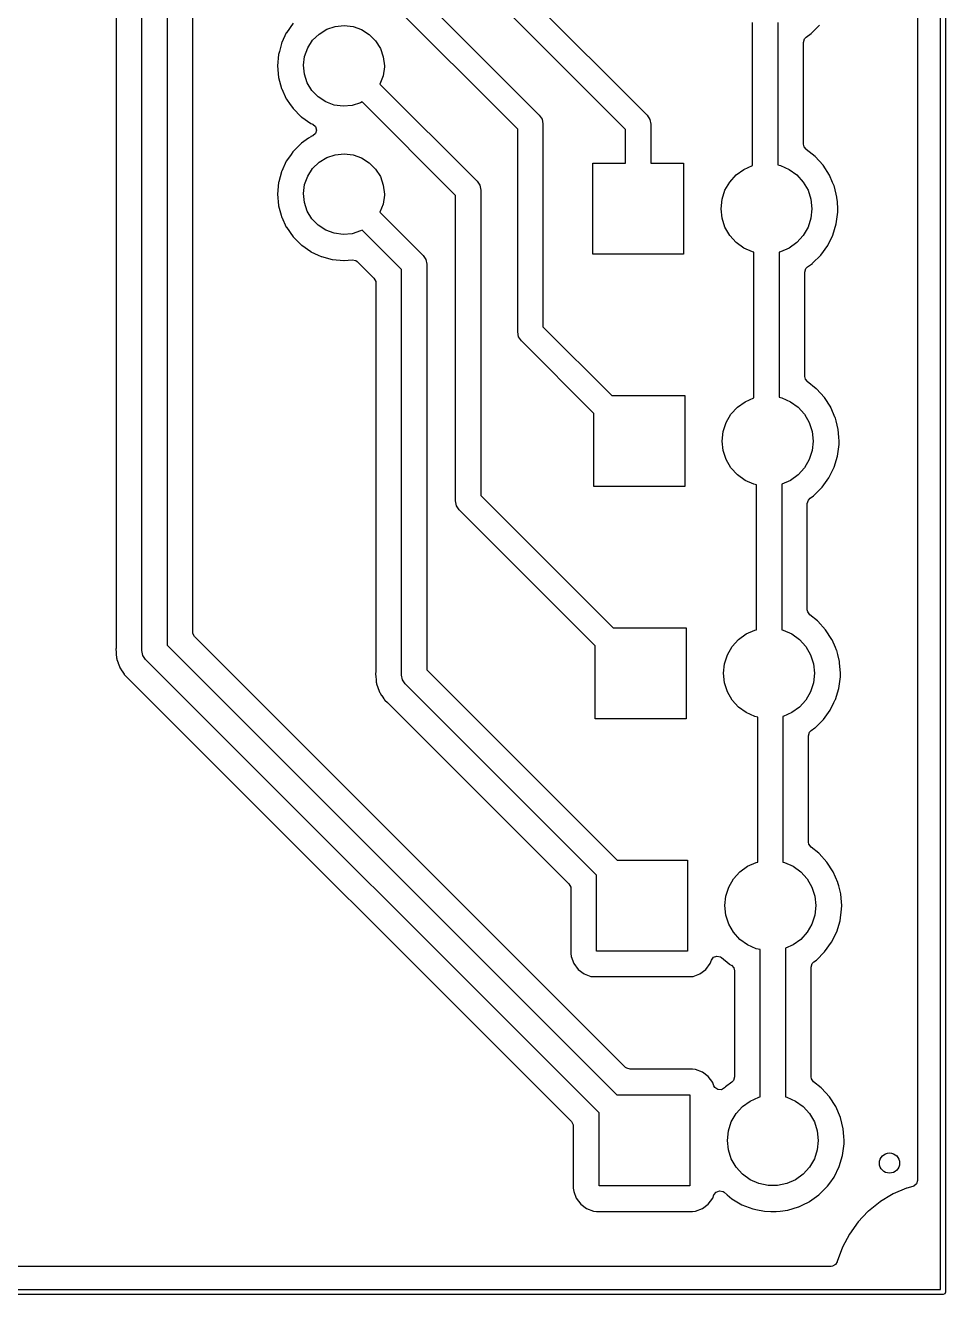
# Model space of a CAD drawing. Extents: x 10 to 287, y -200 to -10.
# Drawn here: x 159.62 to 177.84, y -125.23 to -100.1 of the extents above; entities that cross this region are included whole.
import ezdxf

# ---------------------------------------------------------------- set-up
doc = ezdxf.new("R2010")
doc.units = 0
doc.layers.add('BLACK', color=7, linetype='CONTINUOUS')

msp = doc.modelspace()

# ---------------------------------------------------------------- linework, layer by layer
at = {"layer": 'BLACK', "linetype": 'CONTINUOUS'}
for p, q in [((177.74, -125.135), (177.74, -55.285)), ((177.84, -55.235), (177.84, -125.185)), ((177.281, -57.4262), (177.281, -122.973)), ((161.93, -112.48), (161.93, -84.4436)), ((162.43, -84.34), (162.43, -112.376)), ((162.939, -112.114), (162.939, -84.4071)), ((161.421, -84.7064), (161.421, -112.413)), ((166.463, -96.4099), (171.932, -101.878)), ((171.505, -102.159), (165.962, -96.6154)), ((166.644, -98.7201), (169.797, -101.873)), ((169.37, -102.154), (166.288, -99.0719)), ((174.02, -102.873), (174.02, -100.042)), ((174.52, -100.042), (174.52, -102.863)), ((164.79, -100.248), (164.703, -100.436)), ((164.792, -100.243), (164.79, -100.248)), ((164.79, -100.248), (164.79, -100.248)), ((164.924, -100.056), (164.792, -100.243)), ((165.31, -100.394), (165.437, -100.27)), ((165.437, -100.27), (165.589, -100.176)), ((165.589, -100.176), (165.758, -100.119)), ((165.758, -100.119), (165.936, -100.1)), ((165.936, -100.1), (166.113, -100.121)), ((166.113, -100.121), (166.281, -100.181)), ((166.281, -100.181), (166.431, -100.277)), ((166.431, -100.277), (166.557, -100.403)), ((175.081, -100.331), (175.178, -100.262)), ((175.178, -100.262), (175.182, -100.259)), ((175.178, -100.262), (175.178, -100.262)), ((175.182, -100.259), (175.346, -100.096)), ((164.694, -100.456), (164.652, -100.614)), ((164.696, -100.451), (164.694, -100.456)), ((164.694, -100.456), (164.694, -100.456)), ((164.703, -100.436), (164.696, -100.451)), ((165.152, -100.712), (165.213, -100.544)), ((165.213, -100.544), (165.31, -100.394)), ((166.557, -100.403), (166.651, -100.554)), ((175.028, -100.434), (175.049, -100.366)), ((175.028, -102.453), (175.028, -100.434)), ((175.049, -100.366), (175.081, -100.331)), ((164.636, -100.672), (164.617, -100.9)), ((164.652, -100.614), (164.636, -100.672)), ((165.13, -100.889), (165.152, -100.712)), ((166.651, -100.554), (166.71, -100.723)), ((166.71, -100.723), (166.73, -100.9)), ((164.617, -100.9), (164.636, -101.128)), ((165.147, -101.066), (165.13, -100.889)), ((166.73, -100.922), (166.705, -101.099)), ((166.73, -100.9), (166.73, -100.922)), ((164.636, -101.128), (164.696, -101.349)), ((165.204, -101.236), (165.147, -101.066)), ((165.296, -101.388), (165.204, -101.236)), ((166.705, -101.099), (166.644, -101.26)), ((166.644, -101.26), (168.567, -103.183)), ((164.696, -101.349), (164.698, -101.354)), ((164.698, -101.354), (164.698, -101.354)), ((164.698, -101.354), (164.79, -101.552)), ((164.79, -101.552), (164.79, -101.552)), ((164.79, -101.552), (164.792, -101.557)), ((165.42, -101.516), (165.296, -101.388)), ((165.569, -101.614), (165.42, -101.516)), ((164.792, -101.557), (164.866, -101.662)), ((164.866, -101.662), (164.911, -101.726)), ((164.911, -101.726), (164.924, -101.744)), ((164.924, -101.744), (165.086, -101.906)), ((165.736, -101.676), (165.569, -101.614)), ((165.913, -101.7), (165.736, -101.676)), ((166.091, -101.684), (165.913, -101.7)), ((166.26, -101.629), (166.091, -101.684)), ((166.288, -101.612), (166.26, -101.629)), ((168.14, -103.464), (166.288, -101.612)), ((165.086, -101.906), (165.09, -101.909)), ((165.09, -101.909), (165.09, -101.909)), ((165.09, -101.909), (165.095, -101.913)), ((165.095, -101.913), (165.273, -102.038)), ((165.273, -102.038), (165.278, -102.04)), ((165.278, -102.04), (165.278, -102.04)), ((165.278, -102.04), (165.312, -102.056)), ((165.312, -102.056), (165.366, -102.103)), ((169.797, -101.873), (169.851, -101.954)), ((169.851, -101.954), (169.87, -102.05)), ((169.87, -102.05), (169.87, -106.066)), ((171.932, -101.878), (171.986, -101.959)), ((171.986, -101.959), (172.005, -102.055)), ((172.005, -102.055), (172.005, -102.83)), ((165.273, -102.302), (165.232, -102.331)), ((165.278, -102.3), (165.273, -102.302)), ((165.312, -102.284), (165.278, -102.3)), ((165.278, -102.3), (165.278, -102.3)), ((165.365, -102.239), (165.312, -102.284)), ((165.385, -102.171), (165.365, -102.239)), ((165.366, -102.103), (165.385, -102.171)), ((169.37, -106.17), (169.37, -102.154)), ((171.505, -102.83), (171.505, -102.159)), ((165.086, -102.434), (164.924, -102.596)), ((165.09, -102.431), (165.086, -102.434)), ((165.232, -102.331), (165.09, -102.431)), ((165.09, -102.431), (165.09, -102.431)), ((175.039, -102.504), (175.028, -102.453)), ((175.079, -102.551), (175.039, -102.504)), ((175.077, -102.553), (175.079, -102.551)), ((175.255, -102.693), (175.077, -102.553)), ((164.79, -102.788), (164.698, -102.986)), ((164.792, -102.783), (164.79, -102.788)), ((164.79, -102.788), (164.79, -102.788)), ((164.884, -102.652), (164.792, -102.783)), ((164.921, -102.6), (164.884, -102.652)), ((164.924, -102.596), (164.921, -102.6)), ((164.921, -102.6), (164.921, -102.6)), ((165.31, -102.934), (165.437, -102.81)), ((165.437, -102.81), (165.589, -102.716)), ((165.589, -102.716), (165.758, -102.659)), ((165.758, -102.659), (165.936, -102.64)), ((165.936, -102.64), (166.113, -102.661)), ((166.113, -102.661), (166.281, -102.721)), ((166.281, -102.721), (166.431, -102.817)), ((175.259, -102.696), (175.255, -102.693)), ((175.255, -102.693), (175.255, -102.693)), ((175.415, -102.868), (175.259, -102.696)), ((164.694, -102.996), (164.641, -103.195)), ((164.696, -102.991), (164.694, -102.996)), ((164.694, -102.996), (164.694, -102.996)), ((164.698, -102.986), (164.696, -102.991)), ((165.213, -103.084), (165.31, -102.934)), ((166.431, -102.817), (166.557, -102.943)), ((166.557, -102.943), (166.651, -103.094)), ((170.855, -104.63), (170.855, -102.83)), ((170.855, -102.83), (171.505, -102.83)), ((172.005, -102.83), (172.655, -102.83)), ((172.655, -102.83), (172.655, -104.63)), ((173.567, -103.201), (173.693, -103.061)), ((173.693, -103.061), (173.845, -102.951)), ((173.845, -102.951), (174.017, -102.874)), ((174.017, -102.874), (174.02, -102.873)), ((174.52, -102.863), (174.573, -102.874)), ((174.573, -102.874), (174.745, -102.951)), ((174.745, -102.951), (174.897, -103.061)), ((174.897, -103.061), (175.023, -103.201)), ((175.541, -103.062), (175.415, -102.868)), ((164.636, -103.212), (164.617, -103.44)), ((164.641, -103.195), (164.636, -103.212)), ((165.13, -103.429), (165.152, -103.252)), ((165.152, -103.252), (165.213, -103.084)), ((166.651, -103.094), (166.71, -103.263)), ((166.71, -103.263), (166.73, -103.44)), ((168.567, -103.183), (168.567, -103.183)), ((168.567, -103.183), (168.621, -103.264)), ((168.621, -103.264), (168.64, -103.36)), ((173.473, -103.364), (173.567, -103.201)), ((175.023, -103.201), (175.117, -103.364)), ((175.543, -103.067), (175.541, -103.062)), ((175.603, -103.207), (175.543, -103.067)), ((175.543, -103.067), (175.543, -103.067)), ((175.633, -103.275), (175.603, -103.207)), ((175.634, -103.28), (175.633, -103.275)), ((175.639, -103.298), (175.634, -103.28)), ((175.634, -103.28), (175.634, -103.28)), ((175.689, -103.499), (175.639, -103.298)), ((164.617, -103.44), (164.636, -103.668)), ((165.147, -103.606), (165.13, -103.429)), ((166.73, -103.462), (166.705, -103.639)), ((166.73, -103.44), (166.73, -103.462)), ((168.14, -109.515), (168.14, -103.464)), ((168.64, -103.36), (168.64, -109.411)), ((173.395, -103.73), (173.415, -103.543)), ((173.415, -103.543), (173.473, -103.364)), ((175.117, -103.364), (175.175, -103.543)), ((175.175, -103.543), (175.195, -103.73)), ((175.69, -103.504), (175.689, -103.499)), ((175.697, -103.59), (175.69, -103.504)), ((175.69, -103.504), (175.69, -103.504)), ((164.636, -103.668), (164.638, -103.673)), ((164.638, -103.673), (164.638, -103.673)), ((164.638, -103.673), (164.686, -103.854)), ((165.204, -103.776), (165.147, -103.606)), ((165.296, -103.928), (165.204, -103.776)), ((166.705, -103.639), (166.644, -103.8)), ((166.644, -103.8), (167.497, -104.653)), ((173.415, -103.917), (173.395, -103.73)), ((175.195, -103.73), (175.175, -103.917)), ((175.676, -104.029), (175.707, -103.799)), ((175.708, -103.73), (175.697, -103.59)), ((175.707, -103.769), (175.708, -103.733)), ((175.707, -103.799), (175.707, -103.769)), ((175.708, -103.733), (175.708, -103.73)), ((175.708, -103.733), (175.708, -103.733)), ((164.686, -103.854), (164.696, -103.889)), ((164.696, -103.889), (164.698, -103.894)), ((164.698, -103.894), (164.698, -103.894)), ((164.698, -103.894), (164.79, -104.092)), ((165.42, -104.056), (165.296, -103.928)), ((165.569, -104.154), (165.42, -104.056)), ((173.473, -104.096), (173.415, -103.917)), ((175.175, -103.917), (175.117, -104.096)), ((175.609, -104.25), (175.676, -104.029)), ((164.79, -104.092), (164.79, -104.092)), ((164.79, -104.092), (164.792, -104.097)), ((164.792, -104.097), (164.924, -104.284)), ((164.924, -104.284), (165.086, -104.446)), ((165.736, -104.216), (165.569, -104.154)), ((165.913, -104.24), (165.736, -104.216)), ((166.091, -104.224), (165.913, -104.24)), ((166.26, -104.169), (166.091, -104.224)), ((166.288, -104.152), (166.26, -104.169)), ((167.07, -104.934), (166.288, -104.152)), ((173.567, -104.259), (173.473, -104.096)), ((173.693, -104.399), (173.567, -104.259)), ((175.023, -104.259), (174.897, -104.399)), ((175.117, -104.096), (175.023, -104.259)), ((175.514, -104.443), (175.607, -104.255)), ((175.607, -104.255), (175.609, -104.25)), ((175.607, -104.255), (175.607, -104.255)), ((165.086, -104.446), (165.09, -104.449)), ((165.09, -104.449), (165.09, -104.449)), ((165.09, -104.449), (165.096, -104.453)), ((165.096, -104.453), (165.273, -104.578)), ((173.845, -104.509), (173.693, -104.399)), ((174.017, -104.586), (173.845, -104.509)), ((174.745, -104.509), (174.573, -104.586)), ((174.897, -104.399), (174.745, -104.509)), ((175.371, -104.646), (175.506, -104.458)), ((175.506, -104.458), (175.514, -104.443)), ((165.273, -104.578), (165.278, -104.58)), ((165.278, -104.58), (165.278, -104.58)), ((165.278, -104.58), (165.42, -104.646)), ((165.42, -104.646), (165.481, -104.674)), ((165.481, -104.674), (165.486, -104.676)), ((165.486, -104.676), (165.486, -104.676)), ((165.486, -104.676), (165.697, -104.732)), ((165.697, -104.732), (165.697, -104.732)), ((165.697, -104.732), (165.702, -104.734)), ((165.702, -104.734), (165.93, -104.753)), ((165.93, -104.753), (165.935, -104.753)), ((165.935, -104.753), (166.093, -104.739)), ((166.093, -104.739), (166.163, -104.753)), ((166.163, -104.753), (166.193, -104.776)), ((166.193, -104.776), (166.525, -105.107)), ((167.497, -104.653), (167.551, -104.734)), ((167.551, -104.734), (167.57, -104.83)), ((172.655, -104.63), (170.855, -104.63)), ((174.045, -104.592), (174.017, -104.586)), ((174.045, -107.473), (174.045, -104.592)), ((174.573, -104.586), (174.545, -104.592)), ((174.545, -104.592), (174.545, -107.463)), ((175.106, -104.881), (175.203, -104.812)), ((175.203, -104.812), (175.207, -104.809)), ((175.203, -104.812), (175.203, -104.812)), ((175.207, -104.809), (175.371, -104.646)), ((167.07, -112.964), (167.07, -104.934)), ((167.57, -104.83), (167.57, -104.83)), ((167.57, -104.83), (167.57, -112.86)), ((175.053, -104.984), (175.074, -104.916)), ((175.053, -107.053), (175.053, -104.984)), ((175.074, -104.916), (175.106, -104.881)), ((166.525, -105.107), (166.559, -105.17)), ((166.559, -105.17), (166.561, -105.196)), ((166.561, -105.196), (166.561, -112.897)), ((169.87, -106.066), (171.234, -107.43)), ((169.389, -106.266), (169.37, -106.17)), ((169.443, -106.347), (169.389, -106.266)), ((170.88, -107.784), (169.443, -106.347)), ((175.064, -107.104), (175.053, -107.053)), ((175.104, -107.151), (175.064, -107.104)), ((175.102, -107.153), (175.104, -107.151)), ((175.28, -107.293), (175.102, -107.153)), ((175.284, -107.296), (175.28, -107.293)), ((175.28, -107.293), (175.28, -107.293)), ((175.44, -107.468), (175.284, -107.296)), ((171.234, -107.43), (172.68, -107.43)), ((172.68, -107.43), (172.68, -109.23)), ((173.718, -107.661), (173.87, -107.551)), ((173.87, -107.551), (174.042, -107.474)), ((174.042, -107.474), (174.045, -107.473)), ((174.545, -107.463), (174.598, -107.474)), ((174.598, -107.474), (174.77, -107.551)), ((174.77, -107.551), (174.922, -107.661)), ((175.566, -107.662), (175.44, -107.468)), ((170.88, -109.23), (170.88, -107.784)), ((173.498, -107.964), (173.592, -107.801)), ((173.592, -107.801), (173.718, -107.661)), ((174.922, -107.661), (175.048, -107.801)), ((175.048, -107.801), (175.142, -107.964)), ((175.568, -107.667), (175.566, -107.662)), ((175.656, -107.87), (175.568, -107.667)), ((175.568, -107.667), (175.568, -107.667)), ((173.44, -108.143), (173.498, -107.964)), ((175.142, -107.964), (175.2, -108.143)), ((175.658, -107.875), (175.656, -107.87)), ((175.659, -107.88), (175.658, -107.875)), ((175.673, -107.933), (175.659, -107.88)), ((175.659, -107.88), (175.659, -107.88)), ((175.714, -108.099), (175.673, -107.933)), ((173.42, -108.33), (173.44, -108.143)), ((173.44, -108.517), (173.42, -108.33)), ((175.2, -108.143), (175.22, -108.33)), ((175.22, -108.33), (175.2, -108.517)), ((175.715, -108.104), (175.714, -108.099)), ((175.727, -108.253), (175.715, -108.104)), ((175.715, -108.104), (175.715, -108.104)), ((175.733, -108.33), (175.727, -108.253)), ((175.732, -108.399), (175.733, -108.33)), ((173.498, -108.696), (173.44, -108.517)), ((175.2, -108.517), (175.142, -108.696)), ((175.701, -108.629), (175.732, -108.399)), ((173.592, -108.859), (173.498, -108.696)), ((175.142, -108.696), (175.048, -108.859)), ((175.634, -108.85), (175.701, -108.629)), ((173.718, -108.999), (173.592, -108.859)), ((173.87, -109.109), (173.718, -108.999)), ((174.922, -108.999), (174.77, -109.109)), ((175.048, -108.859), (174.922, -108.999)), ((175.396, -109.246), (175.531, -109.058)), ((175.531, -109.058), (175.634, -108.85)), ((172.68, -109.23), (170.88, -109.23)), ((174.042, -109.186), (173.87, -109.109)), ((174.095, -109.197), (174.042, -109.186)), ((174.095, -112.068), (174.095, -109.197)), ((174.598, -109.186), (174.595, -109.187)), ((174.595, -109.187), (174.595, -112.068)), ((174.77, -109.109), (174.598, -109.186)), ((175.232, -109.409), (175.396, -109.246)), ((168.159, -109.611), (168.14, -109.515)), ((168.64, -109.411), (171.259, -112.03)), ((175.103, -109.566), (175.124, -109.498)), ((175.103, -111.673), (175.103, -109.566)), ((175.124, -109.498), (175.156, -109.464)), ((175.156, -109.464), (175.228, -109.412)), ((175.228, -109.412), (175.232, -109.409)), ((168.213, -109.692), (168.159, -109.611)), ((170.905, -112.384), (168.213, -109.692)), ((175.11, -111.714), (175.103, -111.673)), ((175.151, -111.772), (175.11, -111.714)), ((175.305, -111.893), (175.151, -111.772)), ((171.259, -112.03), (172.705, -112.03)), ((172.705, -112.03), (172.705, -113.83)), ((173.895, -112.151), (174.067, -112.074)), ((174.067, -112.074), (174.095, -112.068)), ((174.595, -112.068), (174.623, -112.074)), ((174.623, -112.074), (174.795, -112.151)), ((175.309, -111.896), (175.305, -111.893)), ((175.305, -111.893), (175.305, -111.893)), ((175.465, -112.068), (175.309, -111.896)), ((175.591, -112.262), (175.465, -112.068)), ((162.941, -112.14), (162.939, -112.114)), ((162.975, -112.203), (162.941, -112.14)), ((171.507, -120.735), (162.975, -112.203)), ((173.617, -112.401), (173.743, -112.261)), ((173.743, -112.261), (173.895, -112.151)), ((174.795, -112.151), (174.947, -112.261)), ((174.947, -112.261), (175.073, -112.401)), ((175.593, -112.267), (175.591, -112.262)), ((175.66, -112.422), (175.593, -112.267)), ((175.593, -112.267), (175.593, -112.267)), ((161.42, -112.432), (161.417, -112.453)), ((161.417, -112.453), (161.417, -112.461)), ((161.417, -112.461), (161.417, -112.461)), ((161.417, -112.461), (161.421, -112.506)), ((161.421, -112.413), (161.42, -112.432)), ((161.421, -112.506), (161.421, -112.516)), ((161.421, -112.516), (161.421, -112.524)), ((161.421, -112.524), (161.422, -112.528)), ((161.422, -112.528), (161.425, -112.553)), ((161.425, -112.553), (161.425, -112.557)), ((161.425, -112.557), (161.43, -112.62)), ((161.949, -112.576), (161.93, -112.48)), ((162.003, -112.657), (161.949, -112.576)), ((162.43, -112.376), (171.334, -121.28)), ((170.905, -113.83), (170.905, -112.384)), ((173.465, -112.743), (173.523, -112.564)), ((173.523, -112.564), (173.617, -112.401)), ((175.073, -112.401), (175.167, -112.564)), ((175.167, -112.564), (175.225, -112.743)), ((175.683, -112.475), (175.66, -112.422)), ((175.684, -112.48), (175.683, -112.475)), ((175.704, -112.557), (175.684, -112.48)), ((175.684, -112.48), (175.684, -112.48)), ((175.739, -112.699), (175.704, -112.557)), ((161.43, -112.62), (161.431, -112.63)), ((161.431, -112.63), (161.433, -112.637)), ((161.433, -112.637), (161.435, -112.643)), ((161.435, -112.643), (161.436, -112.648)), ((161.436, -112.648), (161.437, -112.656)), ((161.437, -112.656), (161.462, -112.724)), ((161.462, -112.724), (161.463, -112.728)), ((161.463, -112.728), (161.486, -112.798)), ((161.486, -112.798), (161.489, -112.804)), ((161.489, -112.804), (161.492, -112.81)), ((161.492, -112.81), (161.495, -112.815)), ((161.495, -112.815), (161.497, -112.822)), ((161.497, -112.822), (161.501, -112.828)), ((161.501, -112.828), (161.501, -112.828)), ((161.501, -112.828), (161.537, -112.883)), ((170.98, -121.634), (162.003, -112.657)), ((167.57, -112.86), (171.34, -116.63)), ((173.445, -112.93), (173.465, -112.743)), ((175.225, -112.743), (175.245, -112.93)), ((175.74, -112.704), (175.739, -112.699)), ((175.741, -112.724), (175.74, -112.704)), ((175.74, -112.704), (175.74, -112.704)), ((175.758, -112.93), (175.741, -112.724)), ((161.537, -112.883), (161.54, -112.887)), ((161.54, -112.887), (161.577, -112.949)), ((161.577, -112.949), (161.581, -112.953)), ((161.581, -112.953), (161.581, -112.953)), ((161.581, -112.953), (161.585, -112.957)), ((161.585, -112.957), (161.585, -112.958)), ((161.585, -112.958), (161.587, -112.96)), ((161.587, -112.96), (161.59, -112.964)), ((161.59, -112.964), (161.594, -112.97)), ((161.594, -112.97), (161.599, -112.975)), ((161.599, -112.975), (161.65, -113.023)), ((161.65, -113.023), (161.653, -113.026)), ((161.653, -113.026), (170.435, -121.807)), ((166.558, -112.93), (166.557, -112.937)), ((166.557, -112.937), (166.557, -112.945)), ((166.557, -112.945), (166.557, -112.945)), ((166.557, -112.945), (166.561, -112.99)), ((166.56, -112.916), (166.558, -112.93)), ((166.561, -112.897), (166.56, -112.916)), ((166.561, -112.99), (166.561, -113)), ((166.561, -113), (166.561, -113.008)), ((166.561, -113.008), (166.562, -113.012)), ((166.562, -113.012), (166.565, -113.037)), ((166.565, -113.037), (166.565, -113.041)), ((166.565, -113.041), (166.571, -113.114)), ((166.571, -113.114), (166.573, -113.121)), ((167.089, -113.06), (167.07, -112.964)), ((167.143, -113.141), (167.089, -113.06)), ((173.465, -113.117), (173.445, -112.93)), ((175.245, -112.93), (175.225, -113.117)), ((175.726, -113.229), (175.757, -112.999)), ((175.757, -112.995), (175.758, -112.933)), ((175.757, -112.999), (175.757, -112.995)), ((175.758, -112.933), (175.758, -112.93)), ((175.758, -112.933), (175.758, -112.933)), ((166.573, -113.121), (166.575, -113.127)), ((166.575, -113.127), (166.576, -113.132)), ((166.576, -113.132), (166.577, -113.14)), ((166.577, -113.14), (166.602, -113.208)), ((166.602, -113.208), (166.603, -113.212)), ((166.603, -113.212), (166.626, -113.282)), ((166.626, -113.282), (166.629, -113.288)), ((166.629, -113.288), (166.632, -113.294)), ((166.632, -113.294), (166.635, -113.299)), ((166.635, -113.299), (166.637, -113.306)), ((166.637, -113.306), (166.641, -113.312)), ((166.641, -113.312), (166.641, -113.312)), ((166.641, -113.312), (166.677, -113.367)), ((166.677, -113.367), (166.68, -113.371)), ((170.93, -116.928), (167.143, -113.141)), ((173.523, -113.296), (173.465, -113.117)), ((173.617, -113.459), (173.523, -113.296)), ((175.167, -113.296), (175.073, -113.459)), ((175.225, -113.117), (175.167, -113.296)), ((175.659, -113.45), (175.726, -113.229)), ((166.68, -113.371), (166.717, -113.433)), ((166.717, -113.433), (166.721, -113.437)), ((166.721, -113.437), (166.721, -113.437)), ((166.721, -113.437), (166.725, -113.441)), ((166.725, -113.441), (166.725, -113.442)), ((166.725, -113.442), (166.727, -113.444)), ((166.727, -113.444), (166.73, -113.448)), ((166.73, -113.448), (166.734, -113.454)), ((166.734, -113.454), (166.739, -113.459)), ((166.739, -113.459), (166.79, -113.507)), ((166.79, -113.507), (166.793, -113.51)), ((166.793, -113.51), (170.385, -117.101)), ((173.743, -113.599), (173.617, -113.459)), ((173.895, -113.709), (173.743, -113.599)), ((174.947, -113.599), (174.795, -113.709)), ((175.073, -113.459), (174.947, -113.599)), ((175.556, -113.658), (175.63, -113.508)), ((175.63, -113.508), (175.657, -113.455)), ((175.657, -113.455), (175.659, -113.45)), ((175.657, -113.455), (175.657, -113.455)), ((172.705, -113.83), (170.905, -113.83)), ((174.067, -113.786), (173.895, -113.709)), ((174.12, -113.797), (174.067, -113.786)), ((174.12, -116.668), (174.12, -113.797)), ((174.623, -113.786), (174.62, -113.787)), ((174.62, -113.787), (174.62, -116.668)), ((174.795, -113.709), (174.623, -113.786)), ((175.257, -114.009), (175.421, -113.846)), ((175.421, -113.846), (175.556, -113.658)), ((175.129, -114.166), (175.149, -114.098)), ((175.149, -114.098), (175.181, -114.064)), ((175.181, -114.064), (175.253, -114.012)), ((175.253, -114.012), (175.257, -114.009)), ((175.129, -116.273), (175.129, -114.166)), ((175.135, -116.314), (175.129, -116.273)), ((175.176, -116.372), (175.135, -116.314)), ((175.33, -116.493), (175.176, -116.372)), ((171.34, -116.63), (172.73, -116.63)), ((172.73, -116.63), (172.73, -118.43)), ((175.334, -116.496), (175.33, -116.493)), ((175.33, -116.493), (175.33, -116.493)), ((175.49, -116.668), (175.334, -116.496)), ((173.642, -117.001), (173.768, -116.861)), ((173.768, -116.861), (173.92, -116.751)), ((173.92, -116.751), (174.092, -116.674)), ((174.092, -116.674), (174.12, -116.668)), ((174.62, -116.668), (174.648, -116.674)), ((174.648, -116.674), (174.82, -116.751)), ((174.82, -116.751), (174.972, -116.861)), ((174.972, -116.861), (175.098, -117.001)), ((175.616, -116.862), (175.49, -116.668)), ((175.708, -117.075), (175.616, -116.862)), ((170.385, -117.101), (170.419, -117.164)), ((170.93, -118.43), (170.93, -116.928)), ((173.548, -117.164), (173.642, -117.001)), ((175.098, -117.001), (175.192, -117.164)), ((175.709, -117.08), (175.708, -117.075)), ((175.724, -117.138), (175.709, -117.08)), ((175.709, -117.08), (175.709, -117.08)), ((175.764, -117.299), (175.724, -117.138)), ((170.419, -117.164), (170.421, -117.19)), ((170.421, -117.19), (170.421, -118.478)), ((173.47, -117.53), (173.49, -117.343)), ((173.49, -117.343), (173.548, -117.164)), ((175.192, -117.164), (175.25, -117.343)), ((175.25, -117.343), (175.27, -117.53)), ((175.765, -117.304), (175.764, -117.299)), ((175.777, -117.453), (175.765, -117.304)), ((175.765, -117.304), (175.765, -117.304)), ((173.49, -117.717), (173.47, -117.53)), ((175.27, -117.53), (175.25, -117.717)), ((175.751, -117.829), (175.782, -117.599)), ((175.783, -117.53), (175.777, -117.453)), ((175.782, -117.599), (175.783, -117.53)), ((173.548, -117.896), (173.49, -117.717)), ((175.25, -117.717), (175.192, -117.896)), ((175.684, -118.05), (175.751, -117.829)), ((173.642, -118.059), (173.548, -117.896)), ((173.768, -118.199), (173.642, -118.059)), ((175.098, -118.059), (174.972, -118.199)), ((175.192, -117.896), (175.098, -118.059)), ((175.581, -118.258), (175.684, -118.05)), ((173.92, -118.309), (173.768, -118.199)), ((174.092, -118.386), (173.92, -118.309)), ((174.17, -118.403), (174.092, -118.386)), ((174.82, -118.309), (174.67, -118.376)), ((174.67, -118.376), (174.67, -121.318)), ((174.972, -118.199), (174.82, -118.309)), ((175.446, -118.446), (175.581, -118.258)), ((170.421, -118.478), (170.428, -118.54)), ((170.428, -118.54), (170.479, -118.677)), ((172.73, -118.43), (170.93, -118.43)), ((173.181, -118.677), (173.205, -118.611)), ((173.205, -118.611), (173.248, -118.554)), ((173.248, -118.554), (173.314, -118.53)), ((173.314, -118.53), (173.384, -118.545)), ((173.384, -118.545), (173.404, -118.558)), ((173.404, -118.558), (173.555, -118.684)), ((174.17, -121.318), (174.17, -118.403)), ((175.199, -118.68), (175.231, -118.646)), ((175.231, -118.646), (175.282, -118.609)), ((175.282, -118.609), (175.446, -118.446)), ((170.479, -118.677), (170.567, -118.793)), ((170.567, -118.793), (170.683, -118.881)), ((170.683, -118.881), (170.82, -118.932)), ((172.84, -118.932), (172.977, -118.881)), ((172.977, -118.881), (173.093, -118.793)), ((173.093, -118.793), (173.181, -118.677)), ((173.555, -118.684), (173.559, -118.688)), ((173.559, -118.688), (173.598, -118.71)), ((173.598, -118.71), (173.599, -118.711)), ((173.599, -118.711), (173.648, -118.763)), ((173.648, -118.763), (173.661, -118.82)), ((173.661, -118.82), (173.661, -120.925)), ((175.178, -118.748), (175.199, -118.68)), ((175.178, -120.923), (175.178, -118.748)), ((170.82, -118.932), (170.882, -118.938)), ((170.882, -118.938), (172.778, -118.938)), ((172.778, -118.938), (172.84, -118.932)), ((171.528, -120.751), (171.507, -120.735)), ((171.596, -120.771), (171.528, -120.751)), ((172.828, -120.771), (171.596, -120.771)), ((172.89, -120.778), (172.828, -120.771)), ((173.027, -120.829), (172.89, -120.778)), ((173.143, -120.917), (173.027, -120.829)), ((173.231, -121.033), (173.143, -120.917)), ((173.234, -121.042), (173.231, -121.033)), ((173.255, -121.099), (173.234, -121.042)), ((173.234, -121.042), (173.234, -121.042)), ((173.274, -121.132), (173.255, -121.099)), ((173.332, -121.173), (173.274, -121.132)), ((173.464, -121.141), (173.403, -121.177)), ((173.482, -121.123), (173.464, -121.141)), ((173.611, -121.026), (173.482, -121.123)), ((173.641, -120.993), (173.611, -121.026)), ((173.661, -120.925), (173.641, -120.993)), ((175.185, -120.964), (175.178, -120.923)), ((175.226, -121.022), (175.185, -120.964)), ((175.38, -121.143), (175.226, -121.022)), ((175.384, -121.146), (175.38, -121.143)), ((175.38, -121.143), (175.38, -121.143)), ((175.54, -121.318), (175.384, -121.146)), ((171.334, -121.28), (172.78, -121.28)), ((172.78, -121.28), (172.78, -123.08)), ((173.403, -121.177), (173.332, -121.173)), ((173.818, -121.511), (173.97, -121.401)), ((173.97, -121.401), (174.142, -121.324)), ((174.142, -121.324), (174.17, -121.318)), ((174.67, -121.318), (174.698, -121.324)), ((174.698, -121.324), (174.87, -121.401)), ((174.87, -121.401), (175.022, -121.511)), ((175.666, -121.512), (175.54, -121.318)), ((170.98, -123.08), (170.98, -121.634)), ((173.598, -121.814), (173.692, -121.651)), ((173.692, -121.651), (173.818, -121.511)), ((175.022, -121.511), (175.148, -121.651)), ((175.148, -121.651), (175.242, -121.814)), ((175.758, -121.725), (175.666, -121.512)), ((170.435, -121.807), (170.469, -121.87)), ((170.469, -121.87), (170.471, -121.896)), ((170.471, -121.896), (170.471, -123.128)), ((173.54, -121.993), (173.598, -121.814)), ((175.242, -121.814), (175.3, -121.993)), ((175.814, -121.949), (175.758, -121.725)), ((173.52, -122.18), (173.54, -121.993)), ((175.3, -121.993), (175.32, -122.18)), ((175.815, -121.954), (175.814, -121.949)), ((175.827, -122.103), (175.815, -121.954)), ((175.815, -121.954), (175.815, -121.954)), ((175.833, -122.18), (175.827, -122.103)), ((173.54, -122.367), (173.52, -122.18)), ((173.598, -122.546), (173.54, -122.367)), ((175.3, -122.367), (175.242, -122.546)), ((175.32, -122.18), (175.3, -122.367)), ((175.801, -122.479), (175.832, -122.249)), ((175.832, -122.249), (175.833, -122.18)), ((173.692, -122.709), (173.598, -122.546)), ((175.242, -122.546), (175.148, -122.709)), ((175.734, -122.7), (175.801, -122.479)), ((173.818, -122.849), (173.692, -122.709)), ((173.97, -122.959), (173.818, -122.849)), ((175.022, -122.849), (174.87, -122.959)), ((175.148, -122.709), (175.022, -122.849)), ((175.547, -123.025), (175.631, -122.908)), ((175.631, -122.908), (175.734, -122.7)), ((170.471, -123.128), (170.478, -123.19)), ((172.78, -123.08), (170.98, -123.08)), ((174.142, -123.036), (173.97, -122.959)), ((174.326, -123.075), (174.142, -123.036)), ((174.514, -123.075), (174.326, -123.075)), ((174.698, -123.036), (174.514, -123.075)), ((174.87, -122.959), (174.698, -123.036)), ((175.332, -123.259), (175.496, -123.096)), ((175.496, -123.096), (175.502, -123.087)), ((175.502, -123.087), (175.547, -123.025)), ((177.069, -123.128), (176.804, -123.241)), ((177.073, -123.126), (177.069, -123.128)), ((177.189, -123.094), (177.073, -123.126)), ((177.208, -123.087), (177.189, -123.094)), ((177.261, -123.041), (177.208, -123.087)), ((177.281, -122.973), (177.261, -123.041)), ((170.478, -123.19), (170.529, -123.327)), ((170.529, -123.327), (170.617, -123.443)), ((173.143, -123.443), (173.231, -123.327)), ((173.231, -123.327), (173.255, -123.261)), ((173.255, -123.261), (173.298, -123.204)), ((173.298, -123.204), (173.364, -123.18)), ((173.364, -123.18), (173.434, -123.195)), ((173.434, -123.195), (173.454, -123.208)), ((173.454, -123.208), (173.519, -123.262)), ((173.519, -123.262), (173.609, -123.338)), ((173.609, -123.338), (173.809, -123.455)), ((175.016, -123.456), (175.139, -123.396)), ((175.139, -123.396), (175.144, -123.394)), ((175.139, -123.396), (175.139, -123.396)), ((175.144, -123.394), (175.332, -123.259)), ((176.542, -123.397), (176.478, -123.449)), ((176.546, -123.395), (176.542, -123.397)), ((176.542, -123.397), (176.542, -123.397)), ((176.549, -123.392), (176.546, -123.395)), ((176.767, -123.262), (176.549, -123.392)), ((176.549, -123.392), (176.549, -123.392)), ((176.8, -123.242), (176.767, -123.262)), ((176.804, -123.241), (176.8, -123.242)), ((176.804, -123.241), (176.804, -123.241)), ((170.617, -123.443), (170.733, -123.531)), ((170.733, -123.531), (170.87, -123.582)), ((170.87, -123.582), (170.932, -123.588)), ((170.932, -123.588), (172.828, -123.588)), ((172.828, -123.588), (172.89, -123.582)), ((172.89, -123.582), (173.027, -123.531)), ((173.027, -123.531), (173.143, -123.443)), ((173.809, -123.455), (174.026, -123.537)), ((174.026, -123.537), (174.031, -123.538)), ((174.031, -123.538), (174.031, -123.538)), ((174.031, -123.538), (174.084, -123.549)), ((174.084, -123.549), (174.253, -123.583)), ((174.253, -123.583), (174.382, -123.588)), ((174.382, -123.588), (174.479, -123.592)), ((174.479, -123.592), (174.479, -123.592)), ((174.479, -123.592), (174.484, -123.592)), ((174.484, -123.592), (174.489, -123.591)), ((174.489, -123.591), (174.563, -123.582)), ((174.489, -123.591), (174.489, -123.591)), ((174.563, -123.582), (174.714, -123.562)), ((174.714, -123.562), (174.719, -123.561)), ((174.719, -123.561), (174.931, -123.497)), ((174.719, -123.561), (174.719, -123.561)), ((174.931, -123.497), (174.936, -123.496)), ((174.936, -123.496), (175.016, -123.456)), ((176.303, -123.592), (176.11, -123.795)), ((176.311, -123.583), (176.303, -123.592)), ((176.314, -123.58), (176.311, -123.583)), ((176.311, -123.583), (176.311, -123.583)), ((176.478, -123.449), (176.314, -123.58)), ((176.11, -123.795), (175.937, -124.036)), ((175.937, -124.036), (175.798, -124.298)), ((175.798, -124.298), (175.696, -124.577)), ((175.573, -124.676), (100.816, -124.676)), ((175.6, -124.674), (175.573, -124.676)), ((175.662, -124.64), (175.6, -124.674)), ((175.692, -124.584), (175.662, -124.64)), ((175.694, -124.585), (175.692, -124.584)), ((175.695, -124.581), (175.694, -124.585)), ((175.696, -124.577), (175.695, -124.581)), ((98.205, -125.135), (177.74, -125.135)), ((177.79, -125.235), (98.155, -125.235)), ((177.825, -125.22), (177.79, -125.235)), ((177.84, -125.185), (177.825, -125.22))]:
    msp.add_line(p, q, dxfattribs=at)
at = {"layer": 'BLACK'}
msp.add_circle((176.73, -122.63), 0.2, dxfattribs=at)

doc.saveas('drawing.dxf')
